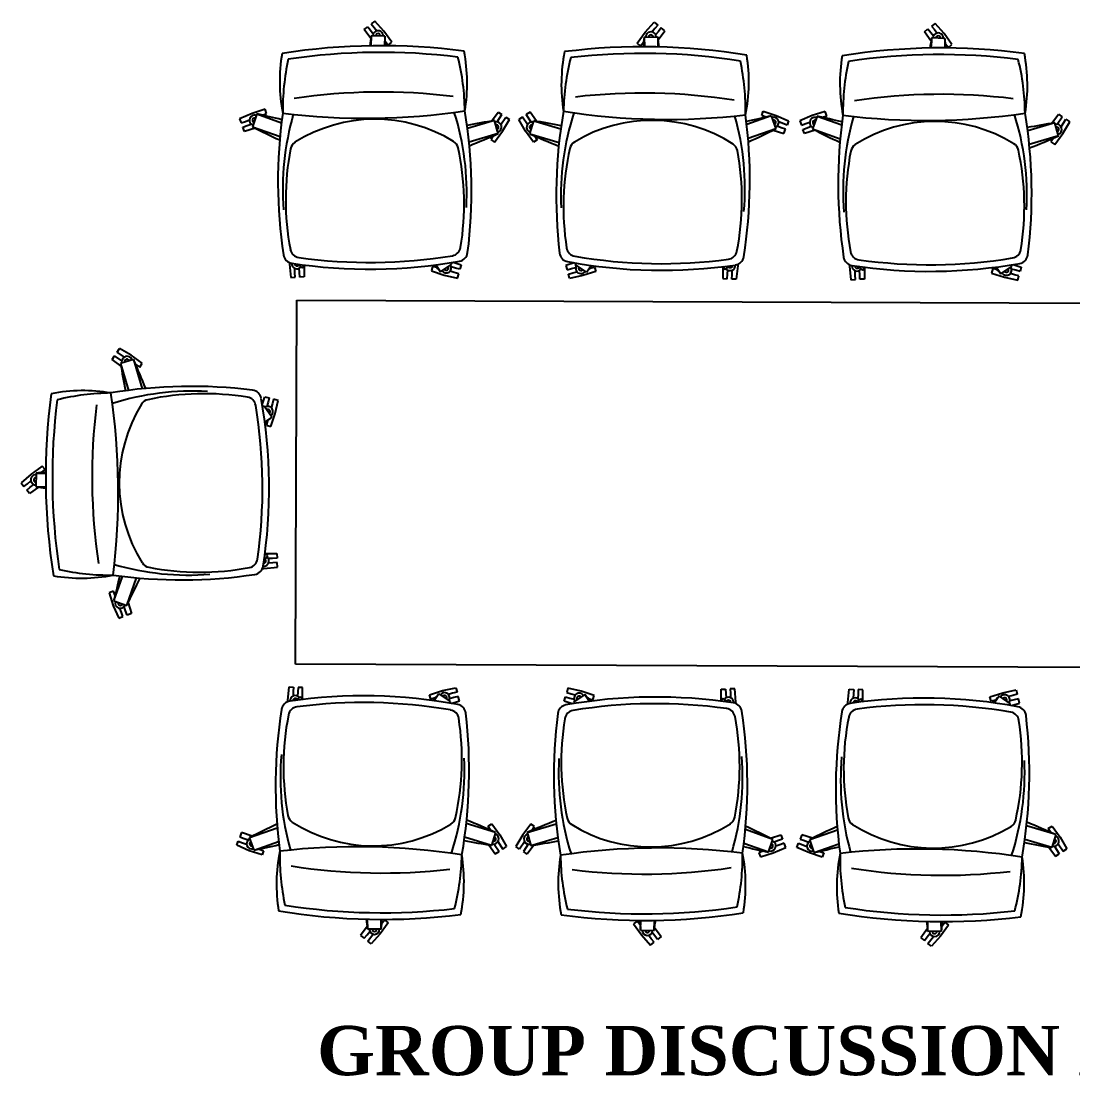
# Model space of a CAD drawing. Header units: inches. Extents: x 327481 to 195042051, y -335014 to 44773228.
# Drawn here: x 370579.5 to 370707.5, y -317051.5 to -316923.1 of the extents above; entities that cross this region are included whole.
import ezdxf

# ---------------------------------------------------------------- set-up
doc = ezdxf.new("R2010")
doc.units = ezdxf.units.IN
doc.header["$MEASUREMENT"] = 0
doc.layers.add('cad-block.com', color=250, linetype='Continuous')
doc.layers.add('TEXT', color=7, linetype='Continuous', lineweight=0)
doc.styles.get("Standard").update_dxf_attribs({"font": 'times.ttf', "height": 12})

# ---------------------------------------------------------------- blocks, each defined once
blk = doc.blocks.new('furn031')
at = {"color": 0}
for p, q in [((507.8, 822.9), (518.4, 831.4)), ((518.4, 831.4), (526.9, 820.8)), ((539.8, 848.4), (529.1, 839.9)), ((529.1, 839.9), (537.6, 829.3)), ((537.6, 829.3), (545.8, 818.9)), ((566.9, 817.7), (539.8, 848.4)), ((527.4, 795.5), (507.8, 822.9)), ((526.9, 820.8), (535.1, 810.4)), ((528.8, 804.2), (528, 773.9)), ((569.7, 803.1), (528.8, 804.2)), ((590.8, 784.3), (566.9, 817.7)), ((569.7, 803.1), (568.9, 774.1)), ((571.3, 786.9), (571.6, 786.5)), ((571.6, 786.5), (580.1, 775.8)), ((580.1, 775.8), (590.8, 784.3)), ((208.1, 582.3), (169, 569.9)), ((212.9, 569.5), (208.1, 582.3)), ((892.3, 546.5), (912.3, 573.7)), ((169, 569.9), (131.4, 553.6)), ((131.4, 553.6), (136.2, 540.8)), ((136.2, 540.8), (148.9, 545.6)), ((148.9, 545.6), (161.3, 550.2)), ((183.8, 568.1), (170, 529.5)), ((183.8, 568.1), (257.8, 541.7)), ((199.7, 564.6), (200.1, 564.7)), ((200.1, 564.7), (212.9, 569.5)), ((901, 547.9), (819.5, 523.9)), ((912.5, 508.6), (901, 547.9)), ((908.8, 543.8), (923.6, 566.2)), ((920.2, 536.3), (935, 558.6)), ((925.5, 515.8), (946.4, 551.1)), ((935, 558.6), (946.4, 551.1)), ((140.9, 528), (153.7, 532.8)), ((145.7, 515.3), (140.9, 528)), ((177.9, 525.5), (145.7, 515.3)), ((153.7, 532.8), (166.1, 537.4)), ((170, 529.5), (253.4, 499.8)), ((901.2, 482.8), (925.5, 515.8)), ((912.5, 508.6), (824.2, 482.6)), ((897.4, 501.7), (889.8, 490.3)), ((889.8, 490.3), (901.2, 482.8)), ((897.6, 502.1), (897.4, 501.7)), ((-570.9, 159.7), (-554.3, 197.2)), ((-554.3, 197.2), (-541.6, 192.4)), ((-541.6, 192.4), (-546.5, 179.6)), ((-583.6, 120.8), (-570.9, 159.7)), ((-546.5, 179.6), (-551.2, 167.3)), ((-533.7, 174.7), (-538.4, 162.4)), ((-528.8, 187.5), (-533.7, 174.7)), ((-516.1, 182.6), (-528.8, 187.5)), ((-526.6, 150.5), (-516.1, 182.6)), ((1601.5, 174.2), (1614.3, 179)), ((1611.7, 142), (1601.5, 174.2)), ((1614.3, 179), (1619, 166.2)), ((1619, 166.2), (1623.7, 153.8)), ((1639.8, 188.5), (1627.1, 183.7)), ((1627.1, 183.7), (1631.8, 171)), ((1631.8, 171), (1636.4, 158.6)), ((1656.1, 150.9), (1639.8, 188.5)), ((-566, 128.6), (-570.9, 115.9)), ((-569.2, 145), (-530.5, 158.4)), ((-569.2, 145), (-543.4, 70.7)), ((-565.8, 129), (-566, 128.6)), ((-530.5, 158.4), (-501.5, 74.8)), ((1615.7, 149.9), (1586, 66.5)), ((1654.3, 136.1), (1615.7, 149.9)), ((1654.3, 136.1), (1627.9, 62.1)), ((1668.5, 111.8), (1656.1, 150.9)), ((-570.9, 115.9), (-583.6, 120.8)), ((281.8, 119.2), (281.7, 114.9)), ((281.8, 119.2), (281.7, 114.9)), ((281.7, 114.9), (285.6, 74.1)), ((281.7, 114.9), (285.6, 74.1)), ((298.6, 88.3), (298, 101.5)), ((298.6, 88.3), (298, 101.5)), ((305.7, 114.7), (320.4, 103.4)), ((305.7, 114.7), (320.4, 103.4)), ((312.2, 88.9), (311.7, 102.1)), ((312.2, 88.9), (311.7, 102.1)), ((320.4, 103.4), (327, 111.9)), ((320.4, 103.4), (327, 111.9)), ((326.7, 109.6), (326.5, 75.9)), ((326.7, 109.6), (326.5, 75.9)), ((714, 107.6), (710.4, 94.4)), ((727.2, 103.9), (714, 107.6)), ((738.4, 91.6), (724.2, 112.4)), ((727.6, 103.8), (727.2, 103.9)), ((738.4, 91.6), (772.2, 114.8)), ((772.2, 114.8), (769.3, 119)), ((783.4, 102.5), (770.7, 106)), ((775.9, 120), (800.2, 112)), ((796.6, 98.8), (783.4, 102.5)), ((800.2, 112), (796.6, 98.8)), ((1650.8, 120.2), (1651, 119.8)), ((1651, 119.8), (1655.7, 107)), ((1655.7, 107), (1668.5, 111.8)), ((285.6, 74.1), (299.2, 74.7)), ((285.6, 74.1), (299.2, 74.7)), ((299.2, 74.7), (298.6, 88.3)), ((299.2, 74.7), (298.6, 88.3)), ((312.8, 75.3), (312.2, 88.9)), ((312.8, 75.3), (312.2, 88.9)), ((326.5, 75.9), (312.8, 75.3)), ((326.5, 75.9), (312.8, 75.3)), ((710.4, 94.4), (749.3, 81.5)), ((749.3, 81.5), (789.3, 72.5)), ((779.8, 89.3), (767.1, 92.8)), ((792.9, 85.7), (779.8, 89.3)), ((789.3, 72.5), (792.9, 85.7)), ((-121.1, 43.4), (-116.8, 43.4)), ((-121.1, 43.4), (-116.8, 43.4)), ((-116.8, 43.4), (-76, 39.3)), ((-116.8, 43.4), (-76, 39.3)), ((-76, 39.3), (-76.7, 25.6)), ((-76, 39.3), (-76.7, 25.6)), ((1201.1, 38.2), (1160.3, 34.3)), ((1201.1, 38.2), (1160.3, 34.3)), ((1160.3, 34.3), (1160.9, 20.7)), ((1160.3, 34.3), (1160.9, 20.7)), ((1205.4, 38.1), (1201.1, 38.2)), ((1205.4, 38.1), (1201.1, 38.2)), ((-116.9, 19.4), (-105.6, 4.6)), ((-116.9, 19.4), (-105.6, 4.6)), ((-105.6, 4.6), (-114.2, -1.9)), ((-105.6, 4.6), (-114.2, -1.9)), ((-91.1, 12.7), (-104.2, 13.4)), ((-91.1, 12.7), (-104.2, 13.4)), ((-90.4, 26.3), (-103.5, 27)), ((-90.4, 26.3), (-103.5, 27)), ((-77.4, 12), (-91.1, 12.7)), ((-77.4, 12), (-91.1, 12.7)), ((-76.7, 25.6), (-90.4, 26.3)), ((-76.7, 25.6), (-90.4, 26.3)), ((-78.1, -1.6), (-77.4, 12)), ((-78.1, -1.6), (-77.4, 12)), ((1160.9, 20.7), (1174.5, 21.3)), ((1160.9, 20.7), (1174.5, 21.3)), ((1161.5, 7.1), (1175.1, 7.7)), ((1161.5, 7.1), (1175.1, 7.7)), ((1162.1, -6.6), (1161.5, 7.1)), ((1162.1, -6.6), (1161.5, 7.1)), ((1174.5, 21.3), (1187.7, 21.9)), ((1174.5, 21.3), (1187.7, 21.9)), ((1175.1, 7.7), (1188.3, 8.2)), ((1175.1, 7.7), (1188.3, 8.2)), ((1201, 14.2), (1189.6, -0.5)), ((1201, 14.2), (1189.6, -0.5)), ((-111.9, -1.6), (-78.1, -1.6)), ((-111.9, -1.6), (-78.1, -1.6)), ((1195.8, -6.8), (1162.1, -6.6)), ((1195.8, -6.8), (1162.1, -6.6)), ((1189.6, -0.5), (1198.1, -7.1)), ((1189.6, -0.5), (1198.1, -7.1)), ((-826.7, -177), (-835.2, -187.6)), ((-835.2, -187.6), (-824.6, -196.2)), ((-799.4, -196.9), (-826.7, -177)), ((1881.7, -207.5), (1909.2, -187.8)), ((1909.2, -187.8), (1917.7, -198.5)), ((-852.4, -208.8), (-843.8, -198.2)), ((-821.8, -236.2), (-852.4, -208.8)), ((-843.8, -198.2), (-833.2, -206.8)), ((-833.2, -206.8), (-823, -215.1)), ((-824.6, -196.2), (-814.4, -204.5)), ((-808.1, -198.2), (-777.8, -197.6)), ((-807.3, -239.1), (-808.1, -198.2)), ((1890.4, -208.9), (1860.1, -208)), ((1889.3, -249.8), (1890.4, -208.9)), ((1907, -207), (1896.7, -215.2)), ((1903.9, -247), (1934.7, -219.9)), ((1915.5, -217.7), (1905.2, -225.9)), ((1917.7, -198.5), (1907, -207)), ((1926.2, -209.2), (1915.5, -217.7)), ((1934.7, -219.9), (1926.2, -209.2)), ((-788.7, -260.3), (-821.8, -236.2)), ((-807.3, -239.1), (-778.3, -238.5)), ((-791.1, -240.9), (-790.7, -241.1)), ((-790.7, -241.1), (-780.1, -249.7)), ((-780.1, -249.7), (-788.7, -260.3)), ((1889.3, -249.8), (1860.3, -249)), ((1872.8, -251.7), (1862.1, -260.2)), ((1870.6, -270.9), (1903.9, -247)), ((1873.1, -251.4), (1872.8, -251.7)), ((1862.1, -260.2), (1870.6, -270.9)), ((-97.2, -413.4), (-120.6, -447)), ((-97.2, -413.4), (-117.9, -399)), ((-112.9, -388.9), (-99.7, -385.4)), ((-109.4, -402.1), (-112.9, -388.9)), ((-109.3, -402.5), (-109.4, -402.1)), ((-99.7, -385.4), (-87.1, -424.4)), ((1180.6, -390.5), (1167.7, -429.4)), ((1177.9, -418.5), (1198.7, -404.2)), ((1193.8, -394.1), (1180.6, -390.5)), ((1190, -407.7), (1190.1, -407.3)), ((1190.1, -407.3), (1193.8, -394.1)), ((-120.6, -447), (-124.8, -444.1)), ((-108.4, -458.4), (-111.8, -445.6)), ((-95.2, -454.8), (-98.6, -442.1)), ((-87.1, -424.4), (-78.5, -464.5)), ((1167.7, -429.4), (1158.8, -469.4)), ((1177.9, -418.5), (1201, -452.3)), ((-125.9, -450.7), (-118, -475.1)), ((-118, -475.1), (-104.9, -471.5)), ((-104.9, -471.5), (-108.4, -458.4)), ((-91.7, -468), (-95.2, -454.8)), ((-78.5, -464.5), (-91.7, -468)), ((1158.8, -469.4), (1171.9, -473)), ((1171.9, -473), (1175.6, -459.9)), ((1175.6, -459.9), (1179.1, -447.2)), ((1185.1, -476.7), (1188.7, -463.5)), ((1198.2, -480.3), (1185.1, -476.7)), ((1188.7, -463.5), (1192.2, -450.8)), ((1206.3, -456), (1198.2, -480.3)), ((1201, -452.3), (1205.2, -449.4)), ((-554.7, -572.4), (-530.1, -491)), ((-515.5, -584.2), (-488.9, -496.1)), ((1594.8, -592.6), (1568.9, -504.3)), ((1634.1, -581.1), (1610.2, -499.5)), ((-553.3, -563.7), (-580.6, -583.5)), ((-515.5, -584.2), (-554.7, -572.4)), ((-489.7, -573.1), (-522.9, -597.2)), ((-508.9, -569.4), (-508.5, -569.1)), ((-508.5, -569.1), (-497.1, -561.7)), ((-497.1, -561.7), (-489.7, -573.1)), ((1576.6, -569.9), (1569, -581.3)), ((1588, -577.5), (1576.6, -569.9)), ((1632.7, -572.3), (1659.9, -592.4)), ((-550.7, -580.3), (-573.2, -594.9)), ((-543.3, -591.7), (-565.8, -606.3)), ((-522.9, -597.2), (-558.3, -617.8)), ((1569, -581.3), (1602.1, -605.6)), ((1588.3, -577.7), (1588, -577.5)), ((1594.8, -592.6), (1634.1, -581.1)), ((1622.5, -600.3), (1644.9, -615.1)), ((1630, -588.9), (1652.4, -603.7)), ((-565.8, -606.3), (-558.3, -617.8)), ((1602.1, -605.6), (1637.3, -626.5)), ((1644.9, -615.1), (1637.3, -626.5)), ((-551.1, -683.3), (-573.5, -668.5)), ((-566, -657.1), (-558.4, -645.7)), ((-543.6, -671.9), (-566, -657.1)), ((-523.1, -666.6), (-558.4, -645.7)), ((-490.1, -690.9), (-523.1, -666.6)), ((1601.8, -675), (1637.2, -654.4)), ((1622.2, -680.5), (1644.7, -665.9)), ((1644.7, -665.9), (1637.2, -654.4)), ((-553.8, -699.9), (-581, -679.8)), ((-515.9, -679.6), (-555.2, -691.2)), ((-555.2, -691.2), (-531.2, -772.7)), ((-515.9, -679.6), (-489.9, -767.9)), ((-509.4, -694.5), (-509, -694.7)), ((-509, -694.7), (-497.7, -702.3)), ((-497.7, -702.3), (-490.1, -690.9)), ((1594.5, -688), (1567.8, -776.1)), ((1568.6, -699.1), (1601.8, -675)), ((1576, -710.5), (1568.6, -699.1)), ((1594.5, -688), (1633.7, -699.8)), ((1633.7, -699.8), (1609, -781.2)), ((1629.6, -691.9), (1652.1, -677.3)), ((1632.2, -708.5), (1659.6, -688.7)), ((1587.5, -703.1), (1576, -710.5)), ((1587.8, -702.8), (1587.5, -703.1)), ((-127.4, -816.2), (-119.3, -791.9)), ((-119.3, -791.9), (-106.1, -795.5)), ((-106.1, -795.5), (-109.8, -808.7)), ((-122.1, -819.9), (-126.3, -822.8)), ((-98.9, -853.7), (-122.1, -819.9)), ((-109.8, -808.7), (-113.3, -821.4)), ((-96.6, -812.3), (-100.2, -825)), ((-93, -799.2), (-96.6, -812.3)), ((-79.8, -802.8), (-93, -799.2)), ((-88.8, -842.8), (-79.8, -802.8)), ((1157.4, -807.7), (1170.6, -804.2)), ((1166.1, -847.8), (1157.4, -807.7)), ((1170.6, -804.2), (1174.1, -817.4)), ((1174.1, -817.4), (1177.6, -830.1)), ((1176.1, -858.8), (1199.5, -825.2)), ((1197, -797.1), (1183.8, -800.7)), ((1183.8, -800.7), (1187.3, -813.8)), ((1187.3, -813.8), (1190.7, -826.6)), ((1204.8, -821.5), (1197, -797.1)), ((1199.5, -825.2), (1203.7, -828.1)), ((-98.9, -853.7), (-119.7, -868)), ((-101.7, -881.7), (-88.8, -842.8)), ((1178.7, -886.8), (1166.1, -847.8)), ((1176.1, -858.8), (1196.8, -873.2)), ((-111.2, -864.9), (-114.9, -878.1)), ((-114.9, -878.1), (-101.7, -881.7)), ((-111.1, -864.5), (-111.2, -864.9)), ((1191.8, -883.3), (1178.7, -886.8)), ((1188.2, -869.7), (1188.3, -870.1)), ((1188.3, -870.1), (1191.8, -883.3)), ((-791.7, -1001.3), (-825, -1025.2)), ((-793.8, -1020.5), (-783.2, -1012)), ((-783.2, -1012), (-791.7, -1001.3)), ((1859, -1022.5), (1867.6, -1011.9)), ((1867.6, -1011.9), (1900.8, -1036)), ((-825, -1025.2), (-855.7, -1052.3)), ((-836.6, -1054.5), (-826.3, -1046.3)), ((-810.4, -1022.4), (-811.5, -1063.3)), ((-810.4, -1022.4), (-781.4, -1023.2)), ((-794.2, -1020.8), (-793.8, -1020.5)), ((1886.2, -1033.1), (1857.2, -1033.7)), ((1869.7, -1031.1), (1859, -1022.5)), ((1870, -1031.3), (1869.7, -1031.1)), ((1886.2, -1033.1), (1887, -1074)), ((1900.8, -1036), (1931.3, -1063.4)), ((-855.7, -1052.3), (-847.3, -1063)), ((-847.3, -1063), (-836.6, -1054.5)), ((-838.8, -1073.7), (-828.1, -1065.2)), ((-830.3, -1084.4), (-838.8, -1073.7)), ((-802.8, -1064.7), (-830.3, -1084.4)), ((-828.1, -1065.2), (-817.8, -1057)), ((-811.5, -1063.3), (-781.2, -1064.2)), ((1887, -1074), (1856.7, -1074.6)), ((1878.3, -1075.3), (1905.6, -1095.2)), ((1903.5, -1076), (1893.3, -1067.7)), ((1912.1, -1065.4), (1901.9, -1057.1)), ((1914.2, -1084.6), (1903.5, -1076)), ((1922.7, -1074), (1912.1, -1065.4)), ((1931.3, -1063.4), (1922.7, -1074)), ((1905.6, -1095.2), (1914.2, -1084.6)), ((-122, -1286.4), (-110.7, -1271.7)), ((-122, -1286.4), (-110.7, -1271.7)), ((-110.7, -1271.7), (-119.2, -1265.1)), ((-110.7, -1271.7), (-119.2, -1265.1)), ((-116.9, -1265.4), (-83.2, -1265.6)), ((-116.9, -1265.4), (-83.2, -1265.6)), ((-83.2, -1265.6), (-82.6, -1279.3)), ((-83.2, -1265.6), (-82.6, -1279.3)), ((1157.1, -1270.6), (1156.4, -1284.2)), ((1157.1, -1270.6), (1156.4, -1284.2)), ((1190.8, -1270.6), (1157.1, -1270.6)), ((1190.8, -1270.6), (1157.1, -1270.6)), ((1184.5, -1276.8), (1193.1, -1270.3)), ((1184.5, -1276.8), (1193.1, -1270.3)), ((-96.2, -1279.9), (-109.4, -1280.4)), ((-96.2, -1279.9), (-109.4, -1280.4)), ((-95.6, -1293.5), (-108.8, -1294.1)), ((-95.6, -1293.5), (-108.8, -1294.1)), ((-82.6, -1279.3), (-96.2, -1279.9)), ((-82.6, -1279.3), (-96.2, -1279.9)), ((-82, -1292.9), (-95.6, -1293.5)), ((-82, -1292.9), (-95.6, -1293.5)), ((-81.4, -1306.5), (-82, -1292.9)), ((-81.4, -1306.5), (-82, -1292.9)), ((1155, -1311.5), (1155.7, -1297.8)), ((1155, -1311.5), (1155.7, -1297.8)), ((1155.7, -1297.8), (1169.3, -1298.5)), ((1155.7, -1297.8), (1169.3, -1298.5)), ((1156.4, -1284.2), (1170, -1284.9)), ((1156.4, -1284.2), (1170, -1284.9)), ((1169.3, -1298.5), (1182.4, -1299.2)), ((1169.3, -1298.5), (1182.4, -1299.2)), ((1170, -1284.9), (1183.2, -1285.6)), ((1170, -1284.9), (1183.2, -1285.6)), ((1195.8, -1291.6), (1184.5, -1276.8)), ((1195.8, -1291.6), (1184.5, -1276.8)), ((-575.4, -1408.3), (-549, -1334.3)), ((-126.5, -1310.3), (-122.2, -1310.4)), ((-126.5, -1310.3), (-122.2, -1310.4)), ((-122.2, -1310.4), (-81.4, -1306.5)), ((-122.2, -1310.4), (-81.4, -1306.5)), ((1195.7, -1315.6), (1155, -1311.5)), ((1195.7, -1315.6), (1155, -1311.5)), ((1200, -1315.6), (1195.7, -1315.6)), ((1200, -1315.6), (1195.7, -1315.6)), ((-536.8, -1422.1), (-507.1, -1338.7)), ((1609.4, -1430.6), (1580.4, -1347)), ((1648.1, -1417.2), (1622.3, -1342.9)), ((-576.8, -1379.2), (-589.6, -1384)), ((-589.6, -1384), (-577.2, -1423.1)), ((-572, -1392), (-576.8, -1379.2)), ((-571.9, -1392.4), (-572, -1392)), ((1644.8, -1401.2), (1644.9, -1400.8)), ((1644.9, -1400.8), (1649.8, -1388.1)), ((1649.8, -1388.1), (1662.6, -1393)), ((1662.6, -1393), (1649.8, -1431.9)), ((-577.2, -1423.1), (-560.9, -1460.7)), ((-575.4, -1408.3), (-536.8, -1422.1)), ((-552.9, -1443.2), (-557.5, -1430.8)), ((-540.1, -1438.4), (-544.7, -1426)), ((-532.8, -1414.2), (-522.6, -1446.4)), ((1605.5, -1422.7), (1595, -1454.8)), ((1648.1, -1417.2), (1609.4, -1430.6)), ((1649.8, -1431.9), (1633.3, -1469.4)), ((-560.9, -1460.7), (-548.1, -1456)), ((-548.1, -1456), (-552.9, -1443.2)), ((-535.4, -1451.2), (-540.1, -1438.4)), ((-522.6, -1446.4), (-535.4, -1451.2)), ((1595, -1454.8), (1607.8, -1459.7)), ((1607.8, -1459.7), (1612.6, -1446.9)), ((1612.6, -1446.9), (1617.4, -1434.6)), ((1620.5, -1464.6), (1625.4, -1451.8)), ((1633.3, -1469.4), (1620.5, -1464.6)), ((1625.4, -1451.8), (1630.1, -1439.5)), ((-577.6, -1532.1), (-561.1, -1494.6)), ((-561.1, -1494.6), (-548.3, -1499.5)), ((-553.2, -1512.2), (-557.9, -1524.5)), ((-548.3, -1499.5), (-553.2, -1512.2)), ((-540.4, -1517.1), (-545.2, -1529.4)), ((-535.6, -1504.3), (-540.4, -1517.1)), ((-522.8, -1509.2), (-535.6, -1504.3)), ((-533.3, -1541.3), (-522.8, -1509.2)), ((1594.8, -1517.6), (1607.6, -1512.8)), ((1605, -1549.8), (1594.8, -1517.6)), ((1607.6, -1512.8), (1612.3, -1525.6)), ((1612.3, -1525.6), (1616.9, -1538)), ((1633.1, -1503.3), (1620.3, -1508.1)), ((1620.3, -1508.1), (1625.1, -1520.9)), ((1625.1, -1520.9), (1629.7, -1533.2)), ((1649.4, -1540.9), (1633.1, -1503.3)), ((-590.4, -1571.1), (-577.6, -1532.1)), ((-575.9, -1546.9), (-537.2, -1533.4)), ((-575.9, -1546.9), (-550.1, -1621.1)), ((-537.2, -1533.4), (-508.2, -1617)), ((1609, -1541.9), (1579.3, -1625.3)), ((1647.6, -1555.7), (1609, -1541.9)), ((1647.6, -1555.7), (1621.2, -1629.8)), ((1661.8, -1580), (1649.4, -1540.9)), ((-577.6, -1575.9), (-590.4, -1571.1)), ((-572.7, -1563.2), (-577.6, -1575.9)), ((-572.6, -1562.8), (-572.7, -1563.2)), ((1644.1, -1571.6), (1644.2, -1572)), ((1644.2, -1572), (1649, -1584.8)), ((1649, -1584.8), (1661.8, -1580)), ((-127.8, -1648.4), (-123.5, -1648.4)), ((-127.8, -1648.4), (-123.5, -1648.4)), ((-123.5, -1648.4), (-82.8, -1652.6)), ((-123.5, -1648.4), (-82.8, -1652.6)), ((-82.8, -1652.6), (-83.5, -1666.2)), ((-82.8, -1652.6), (-83.5, -1666.2)), ((1194.4, -1653.6), (1153.6, -1657.5)), ((1194.4, -1653.6), (1153.6, -1657.5)), ((1198.7, -1653.7), (1194.4, -1653.6)), ((1198.7, -1653.7), (1194.4, -1653.6)), ((-123.6, -1672.4), (-112.3, -1687.2)), ((-123.6, -1672.4), (-112.3, -1687.2)), ((-112.3, -1687.2), (-120.9, -1693.7)), ((-112.3, -1687.2), (-120.9, -1693.7)), ((-97.8, -1679.1), (-111, -1678.4)), ((-97.8, -1679.1), (-111, -1678.4)), ((-97.1, -1665.5), (-110.2, -1664.8)), ((-97.1, -1665.5), (-110.2, -1664.8)), ((-84.2, -1679.8), (-97.8, -1679.1)), ((-84.2, -1679.8), (-97.8, -1679.1)), ((-83.5, -1666.2), (-97.1, -1665.5)), ((-83.5, -1666.2), (-97.1, -1665.5)), ((-84.9, -1693.5), (-84.2, -1679.8)), ((-84.9, -1693.5), (-84.2, -1679.8)), ((1153.6, -1657.5), (1154.2, -1671.1)), ((1153.6, -1657.5), (1154.2, -1671.1)), ((1154.2, -1671.1), (1167.8, -1670.5)), ((1154.2, -1671.1), (1167.8, -1670.5)), ((1154.8, -1684.7), (1168.4, -1684.2)), ((1154.8, -1684.7), (1168.4, -1684.2)), ((1155.4, -1698.4), (1154.8, -1684.7)), ((1155.4, -1698.4), (1154.8, -1684.7)), ((1167.8, -1670.5), (1181, -1669.9)), ((1167.8, -1670.5), (1181, -1669.9)), ((1168.4, -1684.2), (1181.6, -1683.6)), ((1168.4, -1684.2), (1181.6, -1683.6)), ((1194.2, -1677.6), (1182.9, -1692.4)), ((1194.2, -1677.6), (1182.9, -1692.4)), ((-118.6, -1693.4), (-84.9, -1693.5)), ((-118.6, -1693.4), (-84.9, -1693.5)), ((1189.1, -1698.6), (1155.4, -1698.4)), ((1189.1, -1698.6), (1155.4, -1698.4)), ((1182.9, -1692.4), (1191.4, -1698.9)), ((1182.9, -1692.4), (1191.4, -1698.9)), ((-833.4, -1868.8), (-842, -1879.4)), ((-842, -1879.4), (-831.3, -1888)), ((-806.1, -1888.7), (-833.4, -1868.8)), ((-859.1, -1900.6), (-850.5, -1890)), ((-828.6, -1928), (-859.1, -1900.6)), ((-850.5, -1890), (-839.9, -1898.6)), ((-839.9, -1898.6), (-829.7, -1906.9)), ((-831.3, -1888), (-821.1, -1896.3)), ((-814.8, -1890), (-784.5, -1889.4)), ((-814, -1930.9), (-814.8, -1890)), ((1883.7, -1900.7), (1853.4, -1899.9)), ((1875, -1899.3), (1902.5, -1879.7)), ((1882.6, -1941.6), (1883.7, -1900.7)), ((1900.3, -1898.8), (1890, -1907)), ((1908.8, -1909.5), (1898.5, -1917.7)), ((1911, -1890.3), (1900.3, -1898.8)), ((1902.5, -1879.7), (1911, -1890.3)), ((1919.5, -1901), (1908.8, -1909.5)), ((1927.9, -1911.7), (1919.5, -1901)), ((-795.4, -1952.1), (-828.6, -1928)), ((-814, -1930.9), (-785, -1930.4)), ((-797.8, -1932.7), (-797.5, -1932.9)), ((-797.5, -1932.9), (-786.8, -1941.5)), ((-786.8, -1941.5), (-795.4, -1952.1)), ((1882.6, -1941.6), (1853.6, -1940.8)), ((1863.9, -1962.7), (1897.2, -1938.8)), ((1897.2, -1938.8), (1927.9, -1911.7)), ((1866, -1943.5), (1855.4, -1952)), ((1855.4, -1952), (1863.9, -1962.7)), ((1866.4, -1943.3), (1866, -1943.5)), ((-103.9, -2105.2), (-124.6, -2090.8)), ((-119.6, -2080.7), (-106.5, -2077.2)), ((-116.1, -2093.9), (-119.6, -2080.7)), ((-116, -2094.3), (-116.1, -2093.9)), ((-106.5, -2077.2), (-93.9, -2116.2)), ((1173.9, -2082.3), (1161, -2121.2)), ((1171.1, -2110.3), (1191.9, -2096.1)), ((1187.1, -2085.9), (1173.9, -2082.3)), ((1183.3, -2099.5), (1183.4, -2099.1)), ((1183.4, -2099.1), (1187.1, -2085.9)), ((-103.9, -2105.2), (-127.3, -2138.8)), ((-101.9, -2146.6), (-105.4, -2133.9)), ((-93.9, -2116.2), (-85.2, -2156.3)), ((1161, -2121.2), (1152, -2161.2)), ((1171.1, -2110.3), (1194.3, -2144.1)), ((-132.6, -2142.5), (-124.8, -2166.9)), ((-127.3, -2138.8), (-131.5, -2135.9)), ((-124.8, -2166.9), (-111.6, -2163.4)), ((-115.1, -2150.2), (-118.5, -2137.5)), ((-111.6, -2163.4), (-115.1, -2150.2)), ((-98.4, -2159.8), (-101.9, -2146.6)), ((-85.2, -2156.3), (-98.4, -2159.8)), ((1152, -2161.2), (1165.2, -2164.8)), ((1165.2, -2164.8), (1168.8, -2151.7)), ((1168.8, -2151.7), (1172.4, -2139)), ((1178.3, -2168.5), (1182, -2155.3)), ((1182, -2155.3), (1185.5, -2142.6)), ((1199.5, -2147.8), (1191.5, -2172.1)), ((1194.3, -2144.1), (1198.5, -2141.2)), ((-561.5, -2264.2), (-536.8, -2182.9)), ((-522.3, -2276), (-495.6, -2187.9)), ((1191.5, -2172.1), (1178.3, -2168.5)), ((1588.1, -2284.4), (1562.1, -2196.1)), ((1627.4, -2272.9), (1603.4, -2191.4)), ((-560, -2255.5), (-587.4, -2275.3)), ((-515.6, -2261.2), (-515.3, -2260.9)), ((-515.3, -2260.9), (-503.8, -2253.5)), ((-503.8, -2253.5), (-496.4, -2264.9)), ((-557.4, -2272.1), (-579.9, -2286.7)), ((-550, -2283.5), (-572.5, -2298.2)), ((-529.6, -2289), (-565, -2309.6)), ((-522.3, -2276), (-561.5, -2264.2)), ((-496.4, -2264.9), (-529.6, -2289)), ((1569.9, -2261.7), (1562.3, -2273.1)), ((1562.3, -2273.1), (1595.3, -2297.4)), ((1581.2, -2269.3), (1569.9, -2261.7)), ((1581.6, -2269.5), (1581.2, -2269.3)), ((1588.1, -2284.4), (1627.4, -2272.9)), ((1615.8, -2292.1), (1638.2, -2306.9)), ((1623.3, -2280.7), (1645.7, -2295.6)), ((1626, -2264.2), (1653.2, -2284.2)), ((-572.5, -2298.2), (-565, -2309.6)), ((1595.3, -2297.4), (1630.6, -2318.3)), ((1638.2, -2306.9), (1630.6, -2318.3))]:
    blk.add_line(p, q, dxfattribs=at)
at = {"color": 0, "ltscale": 0.7}
for p, q in [((912.3, 573.7), (923.6, 566.2)), ((-19.9, -2979.8), (-7.9, 20.2)), ((-7.9, 20.2), (1092.1, 15.8)), ((1092.1, 15.8), (1080.1, -2984.2)), ((-580.6, -583.5), (-573.2, -594.9)), ((1659.9, -592.4), (1652.4, -603.7)), ((-581, -679.8), (-573.5, -668.5)), ((1659.6, -688.7), (1652.1, -677.3)), ((-587.4, -2275.3), (-579.9, -2286.7)), ((1653.2, -2284.2), (1645.7, -2295.6))]:
    blk.add_line(p, q, dxfattribs=at)
at = {"color": 0}
for centre, radius, start, end in [((2943.2, 419.3), 2444.8, 170.942, 171.6627), ((549.3, 803.6), 15.7, 358.3898, 178.3898), ((549.3, 803.6), 6.83, 358.3898, 178.3898), ((-1862.4, 554.4), 2444.8, 5.1543, 5.8375), ((176.9, 548.8), 15.7, 70.3898, 250.3898), ((176.9, 548.8), 6.83, 70.3898, 250.3898), ((-331.3, -1821.9), 2444.8, 76.0288, 77.8375), ((1281, -1867.2), 2444.8, 98.942, 100.911), ((906.7, 528.3), 15.7, 286.3898, 106.3898), ((1282.2, 2706.7), 2444.8, 242.942, 245.0909), ((906.7, 528.3), 6.83, 286.3898, 106.3898), ((-75.6, 2744.9), 2444.8, 291.6189, 293.8375), ((-549.9, 151.7), 15.7, 19.1552, 199.1552), ((1824.8, 641.1), 2444.8, 191.7075, 193.5162), ((-549.9, 151.7), 6.83, 19.1552, 199.1552), ((-2716.5, -936.4), 2444.8, 24.4541, 26.603), ((3793, -962.3), 2444.8, 152.942, 155.0909), ((1635, 143), 15.7, 340.3898, 160.3898), ((1635, 143), 6.83, 340.3898, 160.3898), ((-735.7, 651.2), 2444.8, 346.0288, 347.8375), ((304.2, 115.9), 15.7, 174.981, 322.3898), ((304.2, 115.9), 15.7, 174.981, 322.3898), ((304.2, 115.9), 6.83, 179.5295, 322.3898), ((304.2, 115.9), 6.83, 179.5295, 322.3898), ((-1406.6, 1833.9), 2444.8, 314.942, 315.2163), ((-1406.6, 1833.9), 2444.8, 314.942, 315.2163), ((2559.9, 1722.4), 2444.8, 221.2015, 221.8375), ((755.3, 103.2), 15.7, 214.3898, 34.3898), ((755.3, 103.2), 6.83, 214.3898, 34.3898), ((-1407.3, -993), 2444.8, 26.942, 27.0556), ((-118, 20.9), 15.7, 307.1552, 94.564), ((-118, 20.9), 15.7, 307.1552, 94.564), ((-118, 20.9), 6.83, 307.1552, 90.0155), ((-118, 20.9), 6.83, 307.1552, 90.0155), ((-1822.4, 1745.3), 2444.8, 314.3287, 314.603), ((-1822.4, 1745.3), 2444.8, 314.3287, 314.603), ((1202.1, 15.7), 15.7, 84.981, 232.3898), ((1202.1, 15.7), 15.7, 84.981, 232.3898), ((1202.1, 15.7), 6.83, 89.5295, 232.3898), ((1202.1, 15.7), 6.83, 89.5295, 232.3898), ((2920.1, 1726.5), 2444.8, 224.942, 225.2163), ((2920.1, 1726.5), 2444.8, 224.942, 225.2163), ((-807.7, -218.7), 15.7, 91.1552, 271.1552), ((-807.7, -218.7), 6.83, 91.1552, 271.1552), ((-442.4, -2615.5), 2444.8, 97.8823, 98.603), ((1505.5, -2623.3), 2444.8, 80.942, 81.6627), ((1889.9, -229.4), 15.7, 268.3898, 88.3898), ((1889.9, -229.4), 6.83, 268.3898, 88.3898), ((-539.3, 2191), 2444.8, 263.7075, 264.3907), ((1640.6, 2182.3), 2444.8, 275.1543, 275.8375), ((-1742.4, -2221.9), 2444.8, 47.7075, 48.3435), ((2808.6, -2240), 2444.8, 131.2015, 131.8375), ((1004.4, 1723.6), 2444.8, 242.4894, 242.603), ((-108.9, -430.2), 15.7, 235.1552, 55.1552), ((-108.9, -430.2), 6.83, 235.1552, 55.1552), ((1189.4, -435.4), 15.7, 124.3898, 304.3898), ((1189.4, -435.4), 6.83, 124.3898, 304.3898), ((93.3, 1727.2), 2444.8, 296.942, 297.0556), ((1857.3, -971.5), 2444.8, 168.634, 170.603), ((-2743.9, 421.6), 2444.8, 335.7075, 337.9261), ((3831.1, 395.5), 2444.8, 201.6189, 203.8375), ((-781, -961.1), 2444.8, 8.942, 10.911), ((-535.1, -578.3), 15.7, 163.1552, 343.1552), ((-535.1, -578.3), 6.83, 163.1552, 343.1552), ((1614.5, -586.8), 15.7, 196.3898, 16.3898), ((1614.5, -586.8), 6.83, 196.3898, 16.3898), ((1859.9, -311.1), 2444.8, 188.942, 190.911), ((-535.6, -685.4), 15.7, 16.3898, 196.3898), ((-535.6, -685.4), 6.83, 16.3898, 196.3898), ((-2752.2, -1667.7), 2444.8, 21.6189, 23.8375), ((3822.8, -1693.8), 2444.8, 155.7075, 157.9261), ((1614.1, -693.9), 15.7, 343.1552, 163.1552), ((1614.1, -693.9), 6.83, 343.1552, 163.1552), ((-778.4, -300.7), 2444.8, 348.634, 350.603), ((985.7, -2999.4), 2444.8, 116.942, 117.0556), ((-110.5, -836.8), 15.7, 304.3898, 124.3898), ((1187.8, -842), 15.7, 55.1552, 235.1552), ((74.5, -2995.8), 2444.8, 62.4894, 62.603), ((-1729.7, 967.8), 2444.8, 311.2015, 311.8375), ((-110.5, -836.8), 6.83, 304.3898, 124.3898), ((2821.3, 949.7), 2444.8, 227.7075, 228.3435), ((1187.8, -842), 6.83, 55.1552, 235.1552), ((-811, -1042.8), 15.7, 88.3898, 268.3898), ((-811, -1042.8), 6.83, 88.3898, 268.3898), ((-561.7, -3454.5), 2444.8, 95.1543, 95.8375), ((1618.2, -3463.2), 2444.8, 83.7075, 84.3907), ((1886.6, -1053.5), 15.7, 271.1552, 91.1552), ((1886.6, -1053.5), 6.83, 271.1552, 91.1552), ((-426.6, 1351), 2444.8, 260.942, 261.6627), ((1521.3, 1343.3), 2444.8, 277.8823, 278.603), ((-1841.2, -2998.7), 2444.8, 44.942, 45.2163), ((-1841.2, -2998.7), 2444.8, 44.942, 45.2163), ((2901.3, -3017.5), 2444.8, 134.3287, 134.603), ((2901.3, -3017.5), 2444.8, 134.3287, 134.603), ((-123.2, -1287.9), 15.7, 264.981, 52.3898), ((-123.2, -1287.9), 15.7, 264.981, 52.3898), ((-123.2, -1287.9), 6.83, 269.5295, 52.3898), ((-123.2, -1287.9), 6.83, 269.5295, 52.3898), ((1196.9, -1293.1), 15.7, 127.1552, 274.564), ((1196.9, -1293.1), 15.7, 127.1552, 274.564), ((1196.9, -1293.1), 6.83, 127.1552, 270.0155), ((1196.9, -1293.1), 6.83, 127.1552, 270.0155), ((1814.6, -1923.4), 2444.8, 166.0288, 167.8375), ((-2714, -309.9), 2444.8, 332.942, 335.0909), ((3795.4, -335.8), 2444.8, 204.4541, 206.603), ((-745.9, -1913.3), 2444.8, 11.7075, 13.5162), ((-556.1, -1415.2), 15.7, 160.3898, 340.3898), ((-556.1, -1415.2), 6.83, 160.3898, 340.3898), ((1628.8, -1423.9), 15.7, 199.1552, 19.1552), ((1628.8, -1423.9), 6.83, 199.1552, 19.1552), ((-556.6, -1540.1), 15.7, 19.1552, 199.1552), ((1818.1, -1050.8), 2444.8, 191.7075, 193.5162), ((-556.6, -1540.1), 6.83, 19.1552, 199.1552), ((-2723.2, -2628.2), 2444.8, 24.4541, 26.603), ((3786.2, -2654.1), 2444.8, 152.942, 155.0909), ((1628.3, -1548.8), 15.7, 340.3898, 160.3898), ((1628.3, -1548.8), 6.83, 340.3898, 160.3898), ((-742.4, -1040.6), 2444.8, 346.0288, 347.8375), ((-124.7, -1670.9), 15.7, 307.1552, 94.564), ((-124.7, -1670.9), 15.7, 307.1552, 94.564), ((-124.7, -1670.9), 6.83, 307.1552, 90.0155), ((-124.7, -1670.9), 6.83, 307.1552, 90.0155), ((-1829.1, 53.5), 2444.8, 314.3287, 314.603), ((-1829.1, 53.5), 2444.8, 314.3287, 314.603), ((1195.4, -1676.1), 15.7, 84.981, 232.3898), ((1195.4, -1676.1), 15.7, 84.981, 232.3898), ((1195.4, -1676.1), 6.83, 89.5295, 232.3898), ((1195.4, -1676.1), 6.83, 89.5295, 232.3898), ((2913.4, 34.7), 2444.8, 224.942, 225.2163), ((2913.4, 34.7), 2444.8, 224.942, 225.2163), ((-814.4, -1910.5), 15.7, 91.1552, 271.1552), ((-814.4, -1910.5), 6.83, 91.1552, 271.1552), ((-449.1, -4307.3), 2444.8, 97.8823, 98.603), ((1498.8, -4315.1), 2444.8, 80.942, 81.6627), ((1883.2, -1921.2), 15.7, 268.3898, 88.3898), ((-546, 499.2), 2444.8, 263.7075, 264.3907), ((1633.9, 490.5), 2444.8, 275.1543, 275.8375), ((1883.2, -1921.2), 6.83, 268.3898, 88.3898), ((-1749.1, -3913.7), 2444.8, 47.7075, 48.3435), ((2801.9, -3931.8), 2444.8, 131.2015, 131.8375), ((-115.6, -2122), 15.7, 235.1552, 55.1552), ((-115.6, -2122), 6.83, 235.1552, 55.1552), ((1182.7, -2127.2), 15.7, 124.3898, 304.3898), ((1182.7, -2127.2), 6.83, 124.3898, 304.3898), ((997.7, 31.8), 2444.8, 242.4894, 242.603), ((86.5, 35.4), 2444.8, 296.942, 297.0556), ((1850.6, -2663.4), 2444.8, 168.634, 170.603), ((-2750.6, -1270.2), 2444.8, 335.7075, 337.9261), ((3824.4, -1296.4), 2444.8, 201.6189, 203.8375), ((-787.7, -2652.9), 2444.8, 8.942, 10.911), ((-541.9, -2270.1), 15.7, 163.1552, 343.1552), ((-541.9, -2270.1), 6.83, 163.1552, 343.1552), ((1607.8, -2278.6), 15.7, 196.3898, 16.3898), ((1607.8, -2278.6), 6.83, 196.3898, 16.3898)]:
    blk.add_arc(centre, radius, start, end, dxfattribs=at)
at = {"color": 0, "ltscale": 0.7}
for centre, radius, start, end in [((557.3, -1126.5), 1900.6, 82.3771, 99.0157), ((756.7, 666.7), 504.3, 170.4156, 190.9771), ((974.5, 579.3), 712.9, 167.5242, 180.6964), ((557.3, -1126.5), 1880.6, 82.8652, 98.5275), ((98.7, 568.7), 712.9, 0.6964, 13.8685), ((314.4, 661.3), 504.3, 350.4156, 10.9771), ((557.3, -1126.5), 1760.6, 82.8652, 98.5275), ((512.1, 2592.9), 2037.7, 262.9402, 278.4526), ((-653.2, 334.5), 1484.8, 352.8293, 9.4123), ((1731.9, 363.5), 1484.8, 171.9804, 188.5634), ((1072.4, 341.8), 810.7, 163.8744, 184.4769), ((540.1, 99.1), 453, 58.3572, 122.2124), ((6.7, 328.8), 810.7, 356.9159, 17.5183), ((314.7, 456.9), 30, 122.2124, 169.0364), ((762, 459.2), 30, 12.1152, 58.3572), ((1080, 308.7), 809.5, 169.0364, 190.6916), ((-0.1, 295.6), 809.5, 350.7012, 12.1152), ((769.2, 169.6), 30, 279.3724, 350.7012), ((293.3, 146.9), 30, 188.5634, 261.3438), ((314, 164.1), 30, 190.6916, 262.0204), ((523.4, 1658.3), 1538.9, 262.0204, 279.3724), ((790.2, 152.9), 30, 280.0489, 352.8293), ((523.4, 1658.3), 1558.9, 261.3438, 280.0489), ((1122.4, -242), 1900.6, 170.5293, 187.1679), ((-672.4, -427.2), 504.3, 78.5678, 99.1294), ((-586.7, -645.7), 712.9, 88.8486, 102.0208), ((-2596.5, -167.3), 2037.7, 351.0924, 6.6048), ((-376.9, -1404.8), 1484.8, 80.9816, 97.5646), ((-350, -745.4), 810.7, 85.0681, 105.6706), ((1449.7, -1412), 1484.8, 81.9804, 98.5634), ((1752.9, -436.8), 504.3, 80.4156, 100.9771), ((1122.4, -242), 1880.6, 171.0175, 186.6798), ((1122.4, -242), 1760.6, 171.0175, 186.6798), ((-459.1, 13.2), 30, 100.5086, 147.3326), ((-317, -753.3), 809.5, 78.8534, 100.5086), ((-166.3, 11.6), 30, 7.5246, 78.8534), ((-148.9, 32.1), 30, 8.2012, 80.9816), ((-1662.1, -186), 1558.9, 349.4961, 8.2012), ((1233.1, 26.6), 30, 98.5634, 171.3438), ((1250.3, 5.9), 30, 100.6916, 172.0204), ((1394.9, -760.1), 809.5, 79.0364, 100.6916), ((1428, -752.5), 810.7, 73.8744, 94.4769), ((1543.2, 5.2), 30, 32.2124, 79.0364), ((3679.1, -192.2), 2037.7, 172.9402, 188.4526), ((1665.5, -654.6), 712.9, 77.5242, 90.6964), ((-40.3, -237.4), 1880.6, 352.8652, 8.5275), ((-40.3, -237.4), 1900.6, 352.3771, 9.0157), ((-103.1, -215.1), 453, 147.3326, 211.1878), ((-1662.1, -186), 1538.9, 350.1726, 7.5246), ((2744.6, -203.5), 1558.9, 171.3438, 190.0489), ((2744.6, -203.5), 1538.9, 172.0204, 189.3724), ((1185.3, -220.2), 453, 328.3572, 32.2124), ((-40.3, -237.4), 1760.6, 352.8652, 8.5275), ((-569.1, 230), 712.9, 255.6765, 268.8486), ((-328.6, 320.2), 810.7, 252.0267, 272.6291), ((-464.9, -434.1), 30, 211.1878, 257.4298), ((-295.2, 326.7), 809.5, 257.4298, 278.8438), ((-175.4, -443.6), 30, 278.8438, 350.1726), ((-158.9, -464.7), 30, 276.7157, 349.4961), ((1239.1, -470.3), 30, 190.0489, 262.8293), ((1255.8, -449.2), 30, 189.3724, 260.7012), ((1381.8, 320), 809.5, 260.7012, 282.1152), ((1415, 313.2), 810.7, 266.9159, 287.5183), ((1545.4, -442.1), 30, 282.1152, 328.3572), ((1654.9, 221.2), 712.9, 270.6964, 283.8685), ((-663.5, 15.1), 504.3, 258.5678, 279.1294), ((-329, 980.1), 1484.8, 260.1327, 276.7157), ((1420.7, 973.1), 1484.8, 262.8293, 279.4123), ((1747.5, 5.6), 504.3, 260.4156, 280.9771), ((-341.8, -2245.3), 1484.8, 82.8293, 99.4123), ((1119.2, -1034.8), 1900.6, 172.3771, 189.0157), ((-668.6, -1277.8), 504.3, 80.4156, 100.9771), ((-576, -1493.4), 712.9, 90.6964, 103.8685), ((-2600.2, -1080), 2037.7, 352.9402, 8.4526), ((-336.1, -1585.4), 810.7, 86.9159, 107.5183), ((-302.9, -1592.2), 809.5, 80.7012, 102.1152), ((-176.9, -823), 30, 9.3724, 80.7012), ((-160.2, -801.9), 30, 10.0489, 82.8293), ((1237.8, -807.5), 30, 96.7157, 169.4961), ((1407.9, -2252.3), 1484.8, 80.1327, 96.7157), ((1374.2, -1598.9), 809.5, 77.4298, 98.8438), ((1407.5, -1592.4), 810.7, 72.0267, 92.6291), ((3675.5, -1105), 2037.7, 171.0924, 186.6048), ((1742.4, -1287.3), 504.3, 78.5678, 99.1294), ((1648, -1502.2), 712.9, 75.6765, 88.8486), ((-43.4, -1030.2), 1900.6, 350.5293, 7.1679), ((1119.2, -1034.8), 1880.6, 172.8652, 188.5275), ((1119.2, -1034.8), 1760.6, 172.8652, 188.5275), ((-106.4, -1052), 453, 148.3572, 212.2124), ((-466.5, -830.1), 30, 102.1152, 148.3572), ((-1665.6, -1068.7), 1538.9, 352.0204, 9.3724), ((-1665.6, -1068.7), 1558.9, 351.3438, 10.0489), ((2741, -1086.2), 1558.9, 169.4961, 188.2012), ((2741, -1086.2), 1538.9, 170.1726, 187.5246), ((1254.3, -828.6), 30, 98.8438, 170.1726), ((1543.8, -838.1), 30, 31.1878, 77.4298), ((1182, -1057.1), 453, 327.3326, 31.1878), ((-43.4, -1030.2), 1760.6, 351.0175, 6.6798), ((-43.4, -1030.2), 1880.6, 351.0175, 6.6798), ((-349.1, -519.7), 810.7, 253.8744, 274.4769), ((-464.2, -1277.4), 30, 212.2124, 259.0364), ((-171.4, -1278.1), 30, 280.6916, 352.0204), ((-154.2, -1298.8), 30, 278.5634, 351.3438), ((1245.2, -1283.8), 30, 187.5246, 258.8534), ((1538, -1285.4), 30, 280.5086, 327.3326), ((-674, -835.4), 504.3, 260.4156, 280.9771), ((-586.6, -617.6), 712.9, 257.5242, 270.6964), ((-370.8, 139.8), 1484.8, 261.9804, 278.5634), ((-316, -512.1), 809.5, 259.0364, 280.6916), ((1227.8, -1304.3), 30, 188.2012, 260.9816), ((1455.9, 132.5), 1484.8, 260.9816, 277.5646), ((1395.9, -518.9), 809.5, 258.8534, 280.5086), ((1428.9, -526.8), 810.7, 265.0681, 285.6706), ((1665.6, -626.5), 712.9, 268.8486, 282.0208), ((1751.3, -845.1), 504.3, 258.5678, 279.1294), ((1115.6, -1933.8), 1900.6, 170.5293, 187.1679), ((-679.1, -2119), 504.3, 78.5678, 99.1294), ((-593.4, -2337.5), 712.9, 88.8486, 102.0208), ((-383.7, -3096.6), 1484.8, 80.9816, 97.5646), ((1443, -3103.8), 1484.8, 81.9804, 98.5634), ((1746.2, -2128.6), 504.3, 80.4156, 100.9771), ((1115.6, -1933.8), 1880.6, 171.0175, 186.6798), ((-2603.3, -1859.1), 2037.7, 351.0924, 6.6048), ((-356.7, -2437.2), 810.7, 85.0681, 105.6706), ((-465.8, -1678.6), 30, 100.5086, 147.3326), ((-323.7, -2445.1), 809.5, 78.8534, 100.5086), ((-173, -1680.3), 30, 7.5246, 78.8534), ((-155.6, -1659.8), 30, 8.2012, 80.9816), ((-1668.8, -1877.8), 1558.9, 349.4961, 8.2012), ((1226.4, -1665.2), 30, 98.5634, 171.3438), ((1243.6, -1685.9), 30, 100.6916, 172.0204), ((1388.2, -2451.9), 809.5, 79.0364, 100.6916), ((1421.3, -2444.3), 810.7, 73.8744, 94.4769), ((3672.4, -1884), 2037.7, 172.9402, 188.4526), ((1658.8, -2346.4), 712.9, 77.5242, 90.6964), ((-47, -1929.2), 1880.6, 352.8652, 8.5275), ((-47, -1929.2), 1900.6, 352.3771, 9.0157), ((1115.6, -1933.8), 1760.6, 171.0175, 186.6798), ((-109.8, -1906.9), 453, 147.3326, 211.1878), ((-1668.8, -1877.8), 1538.9, 350.1726, 7.5246), ((2737.8, -1895.3), 1558.9, 171.3438, 190.0489), ((2737.8, -1895.3), 1538.9, 172.0204, 189.3724), ((1536.4, -1686.6), 30, 32.2124, 79.0364), ((1178.6, -1912), 453, 328.3572, 32.2124), ((-47, -1929.2), 1760.6, 352.8652, 8.5275), ((-575.8, -1461.8), 712.9, 255.6765, 268.8486), ((-335.3, -1371.6), 810.7, 252.0267, 272.6291), ((-471.6, -2126), 30, 211.1878, 257.4298), ((-302, -1365.1), 809.5, 257.4298, 278.8438), ((-182.1, -2135.4), 30, 278.8438, 350.1726), ((-165.6, -2156.6), 30, 276.7157, 349.4961), ((1249.1, -2141.1), 30, 189.3724, 260.7012), ((1375.1, -1371.8), 809.5, 260.7012, 282.1152), ((1408.3, -1378.6), 810.7, 266.9159, 287.5183), ((1538.7, -2133.9), 30, 282.1152, 328.3572), ((1648.2, -1470.6), 712.9, 270.6964, 283.8685), ((-670.2, -1676.7), 504.3, 258.5678, 279.1294), ((-335.7, -711.7), 1484.8, 260.1327, 276.7157), ((1232.4, -2162.1), 30, 190.0489, 262.8293), ((1414, -718.7), 1484.8, 262.8293, 279.4123), ((1740.8, -1686.3), 504.3, 260.4156, 280.9771)]:
    blk.add_arc(centre, radius, start, end, dxfattribs=at)

msp = doc.modelspace()

# ---------------------------------------------------------------- block references
at = {"layer": 'cad-block.com', "xscale": 0.04029472659091918, "yscale": 0.04029472659091918, "zscale": 0.04029472659091918, "rotation": 90}
msp.add_blockref('furn031', (370613.702, -317001.059), dxfattribs=at)

# ---------------------------------------------------------------- texts
at = {"layer": 'TEXT', "color": 0, "insert": (370615.526, -317045.372), "char_height": 6, "width": 215.86234, "attachment_point": 1}
msp.add_mtext('{\\fTimes New Roman|b1|i0|c0|p18;GROUP DISCUSSION AREA}', dxfattribs=at)

doc.saveas('drawing.dxf')
